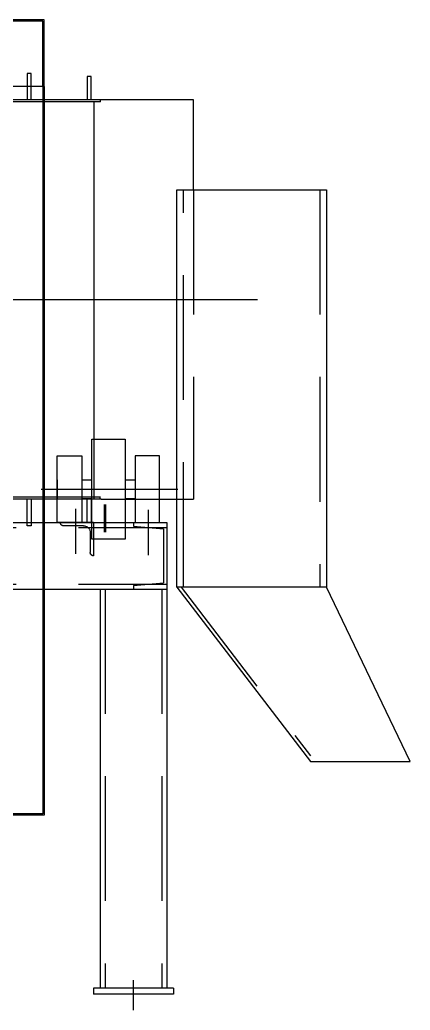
# Model space of a CAD drawing. Extents: x -446 to 204872, y -474580 to 19085.
# Drawn here: x 9388 to 9660, y 11359 to 12051 of the extents above; entities that cross this region are included whole.
import ezdxf

# ---------------------------------------------------------------- set-up
doc = ezdxf.new("R2010")
doc.units = 0
doc.header["$LTSCALE"] = 750
doc.header["$MEASUREMENT"] = 0
for name, pattern in [('CENTER', [2, 1.25, -0.25, 0.25, -0.25]), ('DASHED2', [0.375, 0.25, -0.125]), ('HIDDEN', [0.375, 0.25, -0.125])]:
    doc.linetypes.add(name, pattern=pattern)
doc.layers.get('0').update_dxf_attribs({"linetype": 'CONTINUOUS'})
doc.layers.get('DEFPOINTS').update_dxf_attribs({"linetype": 'CONTINUOUS'})
for name, color, linetype in [('1CEN', 1, 'CENTER'), ('2SEC', 2, 'CONTINUOUS'), ('3SEC', 3, 'CONTINUOUS'), ('5HID', 5, 'DASHED2'), ('8HAT', 8, 'CONTINUOUS'), ('구름', 1, 'CONTINUOUS')]:
    doc.layers.add(name, color=color, linetype=linetype)

# ---------------------------------------------------------------- blocks, each defined once
blk = doc.blocks.new('A$C55EA614B')
at = {"color": 8}
for p, q in [((350.6, 1232.9), (125.6, 1232.9)), ((125.6, 1232.9), (125.6, 635.9)), ((350.6, 635.9), (350.6, 1232.9)), ((464.6, 767.9), (340.6, 767.9)), ((2215.9, 732.9), (365.9, 732.9)), ((365.9, 732.9), (365.9, 32.9)), ((125.6, 635.9), (350.6, 635.9)), ((2215.9, 632.9), (365.9, 632.9)), ((465.9, 632.9), (465.9, 32.9)), ((355.9, 32.9), (475.9, 32.9)), ((355.9, 32.9), (355.9, 23.9)), ((475.9, 32.9), (475.9, 23.9)), ((355.9, 23.9), (475.9, 23.9))]:
    blk.add_line(p, q, dxfattribs=at)
at = {"color": 8, "linetype": 'CENTER', "ltscale": 3}
for p, q in [((393.9, 752), (393.9, 683.7)), ((502.9, 753.3), (502.9, 685.9)), ((415.9, 0), (415.9, 45))]:
    blk.add_line(p, q, dxfattribs=at)
at = {"color": 8, "linetype": 'HIDDEN', "ltscale": 3}
for p, q in [((475.9, 732.9), (525.9, 732.9)), ((530.9, 732.9), (480.9, 732.9)), ((525.9, 732.9), (525.9, 732.9))]:
    blk.add_line(p, q, dxfattribs=at)
at = {"color": 8}
for points in [[(150, 373.8), (0, 373.8), (125.6, 635.9)], [(350.6, 635.9), (150, 373.8)]]:
    blk.add_lwpolyline(points, dxfattribs=at)
at = {"color": 8, "linetype": 'HIDDEN', "ltscale": 3}
blk.add_arc((520.9, 732.9), 5, 270, 0, dxfattribs=at)
at = {"layer": '1CEN', "color": 8}
for p, q in [((2148, 1067.9), (229.3, 1067.9)), ((554.6, 782.9), (349.5, 782.9))]:
    blk.add_line(p, q, dxfattribs=at)
at = {"layer": '2SEC', "color": 8}
for p, q in [((550, 1488.3), (1541.4, 1488.3)), ((550, 1387.9), (550, 1488.3)), ((552, 1486.3), (1539.4, 1486.3)), ((552, 1387.9), (552, 1486.3)), ((479.6, 1367.9), (479.6, 1402.9)), ((479.6, 1402.9), (485.6, 1402.9)), ((485.6, 1402.9), (485.6, 1367.9)), ((569.6, 1407.9), (575.6, 1407.9)), ((569.6, 1367.9), (569.6, 1407.9)), ((575.6, 1407.9), (575.6, 1367.9)), ((325.6, 1232.9), (325.6, 1367.9)), ((325.6, 1367.9), (479.6, 1367.9)), ((475.6, 1364.9), (475.6, 767.9)), ((458.1, 759.9), (458.1, 718.6)), ((460.1, 759.9), (460.1, 718.6)), ((479.6, 767.9), (479.6, 732.9)), ((485.6, 732.9), (485.6, 767.9)), ((569.6, 767.9), (569.6, 727.9)), ((575.6, 727.9), (575.6, 767.9)), ((479.6, 732.9), (485.6, 732.9)), ((569.6, 727.9), (575.6, 727.9))]:
    blk.add_line(p, q, dxfattribs=at)
at = {"layer": '3SEC', "color": 8}
for p, q in [((465.6, 1367.9), (1255.9, 1367.9)), ((465.6, 1364.9), (1256.3, 1364.9)), ((466.1, 1367.9), (466.1, 1364.9)), ((428.6, 796.9), (413.6, 796.9)), ((493.6, 796.9), (478.6, 796.9)), ((428.6, 768.9), (413.6, 768.9)), ((464.6, 767.9), (1318.1, 767.9)), ((465.6, 770.9), (1317.7, 770.9)), ((466.1, 767.9), (466.1, 770.9)), ((493.6, 768.9), (478.6, 768.9)), ((550, 732.9), (550, 292.9)), ((552, 732.9), (552, 294.9)), ((550, 292.9), (1541.4, 292.9)), ((552, 294.9), (1539.4, 294.9))]:
    blk.add_line(p, q, dxfattribs=at)
for points in [[(428.6, 857.9), (428.6, 707.9), (478.6, 707.9), (478.6, 857.9)], [(376.6, 832.9), (413.6, 832.9), (413.6, 732.9), (376.6, 732.9)], [(530.6, 832.9), (493.6, 832.9), (493.6, 732.9), (530.6, 732.9)]]:
    blk.add_lwpolyline(points, close=True, dxfattribs=at)
at = {"layer": '5HID', "color": 8}
for p, q in [((135.6, 1232.9), (135.6, 635.9)), ((325.6, 1232.9), (325.6, 767.9)), ((340.6, 635.9), (340.6, 1232.9)), ((340.6, 767.9), (325.6, 767.9))]:
    blk.add_line(p, q, dxfattribs=at)
blk.add_lwpolyline([(344.3, 635.9), (150, 382.1)], dxfattribs=at)
at = {"layer": '8HAT', "color": 8}
for p, q in [((550, 1387.9), (1583.1, 1387.9)), ((550, 1387.9), (550, 732.9)), ((552, 1387.9), (552, 732.9))]:
    blk.add_line(p, q, dxfattribs=at)
at = {"layer": '8HAT', "color": 8, "linetype": 'DASHED2'}
for p, q in [((530.6, 796.9), (530.6, 768.9)), ((415.9, 732.9), (415.9, 727.6)), ((475.9, 732.9), (475.9, 682.9)), ((2185.9, 725.4), (365.9, 725.4)), ((415.9, 727.6), (370.9, 723.6)), ((370.9, 723.6), (370.9, 642.1)), ((480.9, 717.9), (480.9, 687.9)), ((490.9, 727.9), (520.9, 727.9)), ((2185.9, 640.4), (365.9, 640.4)), ((415.9, 638.2), (370.9, 642.1)), ((373.4, 632.9), (373.4, 32.9)), ((415.9, 638.2), (415.9, 632.9)), ((458.4, 632.9), (458.4, 32.9))]:
    blk.add_line(p, q, dxfattribs=at)
for centre, radius, start, end in [((490.9, 717.9), 10, 90, 180), ((475.9, 687.9), 5, 270, 0)]:
    blk.add_arc(centre, radius, start, end, dxfattribs=at)
blk.add_point((365.9, 632.9), dxfattribs=at)
blk.add_point((365.9, 632.9), dxfattribs=at)
at = {"layer": 'DEFPOINTS', "color": 8, "linetype": 'ByBlock'}
for p in [(365.9, 732.9), (355.9, 32.9), (355.9, 32.9), (465.9, 32.9), (475.9, 32.9), (355.9, 23.9), (355.9, 23.9), (475.9, 23.9)]:
    blk.add_point(p, dxfattribs=at)
blk = doc.blocks.new('A$C74143E12')
at = {"layer": '구름', "color": 7, "ltscale": 10, "xscale": 1.889999999998688, "yscale": 1.889999999998688, "zscale": 1.889999999998688}
blk.add_blockref('A$C55EA614B', (0, 0), dxfattribs=at)

msp = doc.modelspace()

# ---------------------------------------------------------------- block references
at = {"color": 7, "xscale": -0.24575265, "yscale": 0.24575265, "zscale": 0.24575265}
msp.add_blockref('A$C74143E12', (9660.39, 11359.33), dxfattribs=at)

doc.saveas('drawing.dxf')
